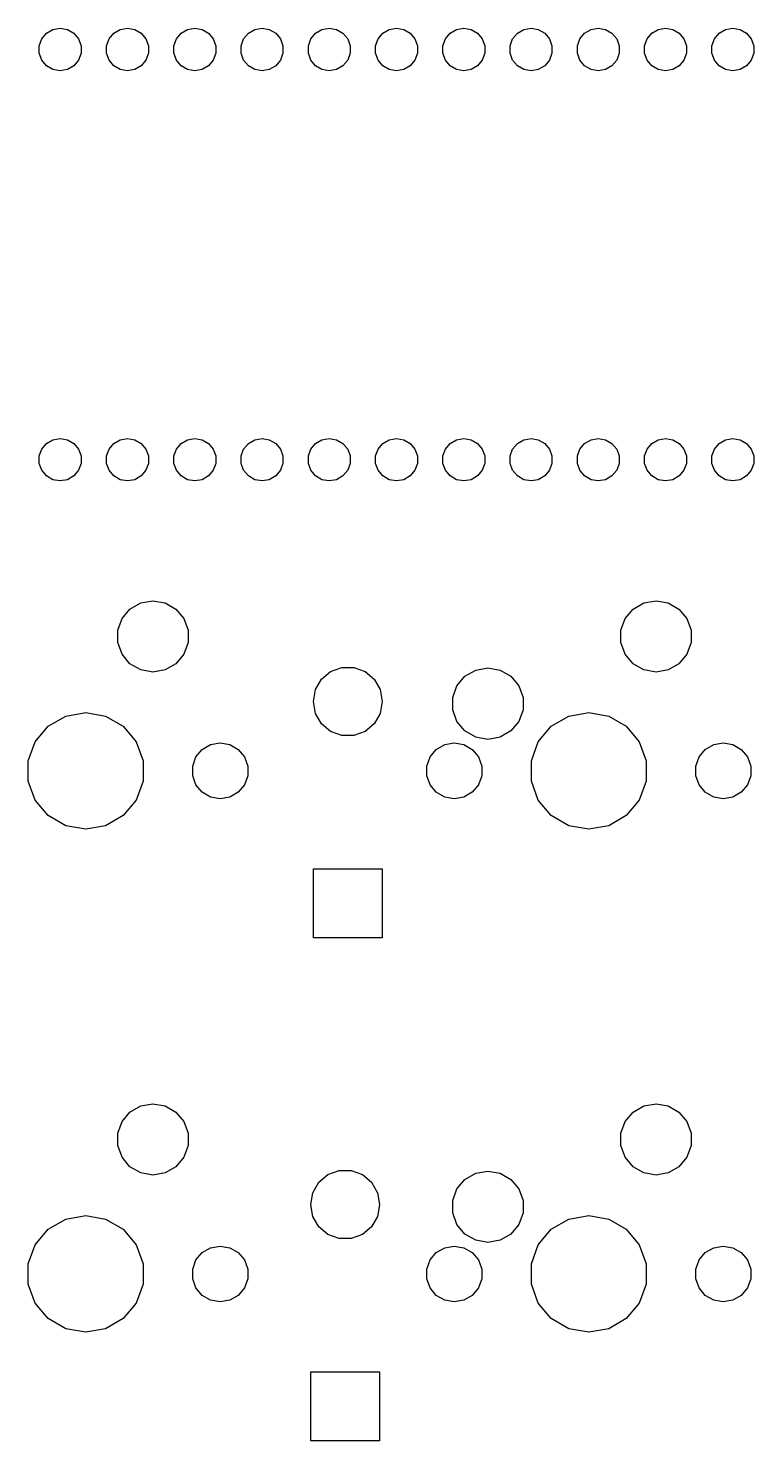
# Model space of a CAD drawing. Extents: x 39 to 151, y -132 to -22.
# Drawn here: x 123.8 to 151.2, y -75.3 to -22 of the extents above; entities that cross this region are included whole.
import ezdxf

# ---------------------------------------------------------------- set-up
doc = ezdxf.new("R2010")
doc.units = 0
doc.header["$MEASUREMENT"] = 0
doc.layers.add('BLACK', color=7, linetype='CONTINUOUS')

msp = doc.modelspace()

# ---------------------------------------------------------------- linework, layer by layer
at = {"layer": 'Black'}
for p, q in [((124.249, -22.6146), (124.345, -22.3525)), ((124.345, -22.3525), (124.524, -22.1388)), ((124.524, -22.1388), (124.765, -21.9994)), ((124.765, -21.9994), (125.04, -21.9509)), ((125.04, -21.9509), (125.315, -21.9994)), ((125.315, -21.9994), (125.556, -22.1388)), ((125.556, -22.1388), (125.735, -22.3525)), ((125.735, -22.3525), (125.831, -22.6146)), ((126.789, -22.6146), (126.885, -22.3525)), ((126.885, -22.3525), (127.064, -22.1388)), ((127.064, -22.1388), (127.305, -21.9994)), ((127.305, -21.9994), (127.58, -21.9509)), ((127.58, -21.9509), (127.855, -21.9994)), ((127.855, -21.9994), (128.096, -22.1388)), ((128.096, -22.1388), (128.275, -22.3525)), ((128.275, -22.3525), (128.371, -22.6146)), ((129.329, -22.6146), (129.425, -22.3525)), ((129.425, -22.3525), (129.604, -22.1388)), ((129.604, -22.1388), (129.845, -21.9994)), ((129.845, -21.9994), (130.12, -21.9509)), ((130.12, -21.9509), (130.395, -21.9994)), ((130.395, -21.9994), (130.636, -22.1388)), ((130.636, -22.1388), (130.815, -22.3525)), ((130.815, -22.3525), (130.911, -22.6146)), ((131.869, -22.6146), (131.965, -22.3525)), ((131.965, -22.3525), (132.144, -22.1388)), ((132.144, -22.1388), (132.385, -21.9994)), ((132.385, -21.9994), (132.66, -21.9509)), ((132.66, -21.9509), (132.935, -21.9994)), ((132.935, -21.9994), (133.176, -22.1388)), ((133.176, -22.1388), (133.355, -22.3525)), ((133.355, -22.3525), (133.451, -22.6146)), ((134.409, -22.6146), (134.505, -22.3525)), ((134.505, -22.3525), (134.684, -22.1388)), ((134.684, -22.1388), (134.925, -21.9994)), ((134.925, -21.9994), (135.2, -21.9509)), ((135.2, -21.9509), (135.475, -21.9994)), ((135.475, -21.9994), (135.716, -22.1388)), ((135.716, -22.1388), (135.895, -22.3525)), ((135.895, -22.3525), (135.991, -22.6146)), ((136.949, -22.6146), (137.045, -22.3525)), ((137.045, -22.3525), (137.224, -22.1388)), ((137.224, -22.1388), (137.465, -21.9994)), ((137.465, -21.9994), (137.74, -21.9509)), ((137.74, -21.9509), (138.015, -21.9994)), ((138.015, -21.9994), (138.256, -22.1388)), ((138.256, -22.1388), (138.435, -22.3525)), ((138.435, -22.3525), (138.531, -22.6146)), ((139.489, -22.6146), (139.585, -22.3525)), ((139.585, -22.3525), (139.764, -22.1388)), ((139.764, -22.1388), (140.005, -21.9994)), ((140.005, -21.9994), (140.28, -21.9509)), ((140.28, -21.9509), (140.555, -21.9994)), ((140.555, -21.9994), (140.796, -22.1388)), ((140.796, -22.1388), (140.975, -22.3525)), ((140.975, -22.3525), (141.071, -22.6146)), ((142.029, -22.6146), (142.125, -22.3525)), ((142.125, -22.3525), (142.304, -22.1388)), ((142.304, -22.1388), (142.545, -21.9994)), ((142.545, -21.9994), (142.82, -21.9509)), ((142.82, -21.9509), (143.095, -21.9994)), ((143.095, -21.9994), (143.336, -22.1388)), ((143.336, -22.1388), (143.515, -22.3525)), ((143.515, -22.3525), (143.611, -22.6146)), ((144.569, -22.6146), (144.665, -22.3525)), ((144.665, -22.3525), (144.844, -22.1388)), ((144.844, -22.1388), (145.085, -21.9994)), ((145.085, -21.9994), (145.36, -21.9509)), ((145.36, -21.9509), (145.635, -21.9994)), ((145.635, -21.9994), (145.876, -22.1388)), ((145.876, -22.1388), (146.055, -22.3525)), ((146.055, -22.3525), (146.151, -22.6146)), ((147.109, -22.6146), (147.205, -22.3525)), ((147.205, -22.3525), (147.384, -22.1388)), ((147.384, -22.1388), (147.625, -21.9994)), ((147.625, -21.9994), (147.9, -21.9509)), ((147.9, -21.9509), (148.175, -21.9994)), ((148.175, -21.9994), (148.416, -22.1388)), ((148.416, -22.1388), (148.595, -22.3525)), ((148.595, -22.3525), (148.691, -22.6146)), ((149.649, -22.6146), (149.745, -22.3525)), ((149.745, -22.3525), (149.924, -22.1388)), ((149.924, -22.1388), (150.165, -21.9994)), ((150.165, -21.9994), (150.44, -21.9509)), ((150.44, -21.9509), (150.715, -21.9994)), ((150.715, -21.9994), (150.956, -22.1388)), ((150.956, -22.1388), (151.135, -22.3525)), ((151.135, -22.3525), (151.231, -22.6146)), ((124.249, -22.8934), (124.249, -22.6146)), ((124.345, -23.1555), (124.249, -22.8934)), ((125.831, -22.8934), (125.735, -23.1555)), ((125.831, -22.6146), (125.831, -22.8934)), ((126.789, -22.8934), (126.789, -22.6146)), ((126.885, -23.1555), (126.789, -22.8934)), ((128.371, -22.8934), (128.275, -23.1555)), ((128.371, -22.6146), (128.371, -22.8934)), ((129.329, -22.8934), (129.329, -22.6146)), ((129.425, -23.1555), (129.329, -22.8934)), ((130.911, -22.8934), (130.815, -23.1555)), ((130.911, -22.6146), (130.911, -22.8934)), ((131.869, -22.8934), (131.869, -22.6146)), ((131.965, -23.1555), (131.869, -22.8934)), ((133.451, -22.8934), (133.355, -23.1555)), ((133.451, -22.6146), (133.451, -22.8934)), ((134.409, -22.8934), (134.409, -22.6146)), ((134.505, -23.1555), (134.409, -22.8934)), ((135.991, -22.8934), (135.895, -23.1555)), ((135.991, -22.6146), (135.991, -22.8934)), ((136.949, -22.8934), (136.949, -22.6146)), ((137.045, -23.1555), (136.949, -22.8934)), ((138.531, -22.8934), (138.435, -23.1555)), ((138.531, -22.6146), (138.531, -22.8934)), ((139.489, -22.8934), (139.489, -22.6146)), ((139.585, -23.1555), (139.489, -22.8934)), ((141.071, -22.8934), (140.975, -23.1555)), ((141.071, -22.6146), (141.071, -22.8934)), ((142.029, -22.8934), (142.029, -22.6146)), ((142.125, -23.1555), (142.029, -22.8934)), ((143.611, -22.8934), (143.515, -23.1555)), ((143.611, -22.6146), (143.611, -22.8934)), ((144.569, -22.8934), (144.569, -22.6146)), ((144.665, -23.1555), (144.569, -22.8934)), ((146.151, -22.8934), (146.055, -23.1555)), ((146.151, -22.6146), (146.151, -22.8934)), ((147.109, -22.8934), (147.109, -22.6146)), ((147.205, -23.1555), (147.109, -22.8934)), ((148.691, -22.8934), (148.595, -23.1555)), ((148.691, -22.6146), (148.691, -22.8934)), ((149.649, -22.8934), (149.649, -22.6146)), ((149.745, -23.1555), (149.649, -22.8934)), ((151.231, -22.8934), (151.135, -23.1555)), ((151.231, -22.6146), (151.231, -22.8934)), ((124.524, -23.3692), (124.345, -23.1555)), ((124.765, -23.5086), (124.524, -23.3692)), ((125.556, -23.3692), (125.315, -23.5086)), ((125.735, -23.1555), (125.556, -23.3692)), ((127.064, -23.3692), (126.885, -23.1555)), ((127.305, -23.5086), (127.064, -23.3692)), ((128.096, -23.3692), (127.855, -23.5086)), ((128.275, -23.1555), (128.096, -23.3692)), ((129.604, -23.3692), (129.425, -23.1555)), ((129.845, -23.5086), (129.604, -23.3692)), ((130.636, -23.3692), (130.395, -23.5086)), ((130.815, -23.1555), (130.636, -23.3692)), ((132.144, -23.3692), (131.965, -23.1555)), ((132.385, -23.5086), (132.144, -23.3692)), ((133.176, -23.3692), (132.935, -23.5086)), ((133.355, -23.1555), (133.176, -23.3692)), ((134.684, -23.3692), (134.505, -23.1555)), ((134.925, -23.5086), (134.684, -23.3692)), ((135.716, -23.3692), (135.475, -23.5086)), ((135.895, -23.1555), (135.716, -23.3692)), ((137.224, -23.3692), (137.045, -23.1555)), ((137.465, -23.5086), (137.224, -23.3692)), ((138.256, -23.3692), (138.015, -23.5086)), ((138.435, -23.1555), (138.256, -23.3692)), ((139.764, -23.3692), (139.585, -23.1555)), ((140.005, -23.5086), (139.764, -23.3692)), ((140.796, -23.3692), (140.555, -23.5086)), ((140.975, -23.1555), (140.796, -23.3692)), ((142.304, -23.3692), (142.125, -23.1555)), ((142.545, -23.5086), (142.304, -23.3692)), ((143.336, -23.3692), (143.095, -23.5086)), ((143.515, -23.1555), (143.336, -23.3692)), ((144.844, -23.3692), (144.665, -23.1555)), ((145.085, -23.5086), (144.844, -23.3692)), ((145.876, -23.3692), (145.635, -23.5086)), ((146.055, -23.1555), (145.876, -23.3692)), ((147.384, -23.3692), (147.205, -23.1555)), ((147.625, -23.5086), (147.384, -23.3692)), ((148.416, -23.3692), (148.175, -23.5086)), ((148.595, -23.1555), (148.416, -23.3692)), ((149.924, -23.3692), (149.745, -23.1555)), ((150.165, -23.5086), (149.924, -23.3692)), ((150.956, -23.3692), (150.715, -23.5086)), ((151.135, -23.1555), (150.956, -23.3692)), ((125.04, -23.5571), (124.765, -23.5086)), ((125.315, -23.5086), (125.04, -23.5571)), ((127.58, -23.5571), (127.305, -23.5086)), ((127.855, -23.5086), (127.58, -23.5571)), ((130.12, -23.5571), (129.845, -23.5086)), ((130.395, -23.5086), (130.12, -23.5571)), ((132.66, -23.5571), (132.385, -23.5086)), ((132.935, -23.5086), (132.66, -23.5571)), ((135.2, -23.5571), (134.925, -23.5086)), ((135.475, -23.5086), (135.2, -23.5571)), ((137.74, -23.5571), (137.465, -23.5086)), ((138.015, -23.5086), (137.74, -23.5571)), ((140.28, -23.5571), (140.005, -23.5086)), ((140.555, -23.5086), (140.28, -23.5571)), ((142.82, -23.5571), (142.545, -23.5086)), ((143.095, -23.5086), (142.82, -23.5571)), ((145.36, -23.5571), (145.085, -23.5086)), ((145.635, -23.5086), (145.36, -23.5571)), ((147.9, -23.5571), (147.625, -23.5086)), ((148.175, -23.5086), (147.9, -23.5571)), ((150.44, -23.5571), (150.165, -23.5086)), ((150.715, -23.5086), (150.44, -23.5571)), ((124.249, -38.1066), (124.345, -37.8445)), ((124.345, -37.8445), (124.524, -37.6308)), ((124.524, -37.6308), (124.765, -37.4914)), ((124.765, -37.4914), (125.04, -37.4429)), ((125.04, -37.4429), (125.315, -37.4914)), ((125.315, -37.4914), (125.556, -37.6308)), ((125.556, -37.6308), (125.735, -37.8445)), ((125.735, -37.8445), (125.831, -38.1066)), ((126.789, -38.1066), (126.885, -37.8445)), ((126.885, -37.8445), (127.064, -37.6308)), ((127.064, -37.6308), (127.305, -37.4914)), ((127.305, -37.4914), (127.58, -37.4429)), ((127.58, -37.4429), (127.855, -37.4914)), ((127.855, -37.4914), (128.096, -37.6308)), ((128.096, -37.6308), (128.275, -37.8445)), ((128.275, -37.8445), (128.371, -38.1066)), ((129.329, -38.1066), (129.425, -37.8445)), ((129.425, -37.8445), (129.604, -37.6308)), ((129.604, -37.6308), (129.845, -37.4914)), ((129.845, -37.4914), (130.12, -37.4429)), ((130.12, -37.4429), (130.395, -37.4914)), ((130.395, -37.4914), (130.636, -37.6308)), ((130.636, -37.6308), (130.815, -37.8445)), ((130.815, -37.8445), (130.911, -38.1066)), ((131.869, -38.1066), (131.965, -37.8445)), ((131.965, -37.8445), (132.144, -37.6308)), ((132.144, -37.6308), (132.385, -37.4914)), ((132.385, -37.4914), (132.66, -37.4429)), ((132.66, -37.4429), (132.935, -37.4914)), ((132.935, -37.4914), (133.176, -37.6308)), ((133.176, -37.6308), (133.355, -37.8445)), ((133.355, -37.8445), (133.451, -38.1066)), ((134.409, -38.1066), (134.505, -37.8445)), ((134.505, -37.8445), (134.684, -37.6308)), ((134.684, -37.6308), (134.925, -37.4914)), ((134.925, -37.4914), (135.2, -37.4429)), ((135.2, -37.4429), (135.475, -37.4914)), ((135.475, -37.4914), (135.716, -37.6308)), ((135.716, -37.6308), (135.895, -37.8445)), ((135.895, -37.8445), (135.991, -38.1066)), ((136.949, -38.1066), (137.045, -37.8445)), ((137.045, -37.8445), (137.224, -37.6308)), ((137.224, -37.6308), (137.465, -37.4914)), ((137.465, -37.4914), (137.74, -37.4429)), ((137.74, -37.4429), (138.015, -37.4914)), ((138.015, -37.4914), (138.256, -37.6308)), ((138.256, -37.6308), (138.435, -37.8445)), ((138.435, -37.8445), (138.531, -38.1066)), ((139.489, -38.1066), (139.585, -37.8445)), ((139.585, -37.8445), (139.764, -37.6308)), ((139.764, -37.6308), (140.005, -37.4914)), ((140.005, -37.4914), (140.28, -37.4429)), ((140.28, -37.4429), (140.555, -37.4914)), ((140.555, -37.4914), (140.796, -37.6308)), ((140.796, -37.6308), (140.975, -37.8445)), ((140.975, -37.8445), (141.071, -38.1066)), ((142.029, -38.1066), (142.125, -37.8445)), ((142.125, -37.8445), (142.304, -37.6308)), ((142.304, -37.6308), (142.545, -37.4914)), ((142.545, -37.4914), (142.82, -37.4429)), ((142.82, -37.4429), (143.095, -37.4914)), ((143.095, -37.4914), (143.336, -37.6308)), ((143.336, -37.6308), (143.515, -37.8445)), ((143.515, -37.8445), (143.611, -38.1066)), ((144.569, -38.1066), (144.665, -37.8445)), ((144.665, -37.8445), (144.844, -37.6308)), ((144.844, -37.6308), (145.085, -37.4914)), ((145.085, -37.4914), (145.36, -37.4429)), ((145.36, -37.4429), (145.635, -37.4914)), ((145.635, -37.4914), (145.876, -37.6308)), ((145.876, -37.6308), (146.055, -37.8445)), ((146.055, -37.8445), (146.151, -38.1066)), ((147.109, -38.1066), (147.205, -37.8445)), ((147.205, -37.8445), (147.384, -37.6308)), ((147.384, -37.6308), (147.625, -37.4914)), ((147.625, -37.4914), (147.9, -37.4429)), ((147.9, -37.4429), (148.175, -37.4914)), ((148.175, -37.4914), (148.416, -37.6308)), ((148.416, -37.6308), (148.595, -37.8445)), ((148.595, -37.8445), (148.691, -38.1066)), ((149.649, -38.1066), (149.745, -37.8445)), ((149.745, -37.8445), (149.924, -37.6308)), ((149.924, -37.6308), (150.165, -37.4914)), ((150.165, -37.4914), (150.44, -37.4429)), ((150.44, -37.4429), (150.715, -37.4914)), ((150.715, -37.4914), (150.956, -37.6308)), ((150.956, -37.6308), (151.135, -37.8445)), ((151.135, -37.8445), (151.231, -38.1066)), ((124.249, -38.3854), (124.249, -38.1066)), ((124.345, -38.6475), (124.249, -38.3854)), ((125.831, -38.3854), (125.735, -38.6475)), ((125.831, -38.1066), (125.831, -38.3854)), ((126.789, -38.3854), (126.789, -38.1066)), ((126.885, -38.6475), (126.789, -38.3854)), ((128.371, -38.3854), (128.275, -38.6475)), ((128.371, -38.1066), (128.371, -38.3854)), ((129.329, -38.3854), (129.329, -38.1066)), ((129.425, -38.6475), (129.329, -38.3854)), ((130.911, -38.3854), (130.815, -38.6475)), ((130.911, -38.1066), (130.911, -38.3854)), ((131.869, -38.3854), (131.869, -38.1066)), ((131.965, -38.6475), (131.869, -38.3854)), ((133.451, -38.3854), (133.355, -38.6475)), ((133.451, -38.1066), (133.451, -38.3854)), ((134.409, -38.3854), (134.409, -38.1066)), ((134.505, -38.6475), (134.409, -38.3854)), ((135.991, -38.3854), (135.895, -38.6475)), ((135.991, -38.1066), (135.991, -38.3854)), ((136.949, -38.3854), (136.949, -38.1066)), ((137.045, -38.6475), (136.949, -38.3854)), ((138.531, -38.3854), (138.435, -38.6475)), ((138.531, -38.1066), (138.531, -38.3854)), ((139.489, -38.3854), (139.489, -38.1066)), ((139.585, -38.6475), (139.489, -38.3854)), ((141.071, -38.3854), (140.975, -38.6475)), ((141.071, -38.1066), (141.071, -38.3854)), ((142.029, -38.3854), (142.029, -38.1066)), ((142.125, -38.6475), (142.029, -38.3854)), ((143.611, -38.3854), (143.515, -38.6475)), ((143.611, -38.1066), (143.611, -38.3854)), ((144.569, -38.3854), (144.569, -38.1066)), ((144.665, -38.6475), (144.569, -38.3854)), ((146.151, -38.3854), (146.055, -38.6475)), ((146.151, -38.1066), (146.151, -38.3854)), ((147.109, -38.3854), (147.109, -38.1066)), ((147.205, -38.6475), (147.109, -38.3854)), ((148.691, -38.3854), (148.595, -38.6475)), ((148.691, -38.1066), (148.691, -38.3854)), ((149.649, -38.3854), (149.649, -38.1066)), ((149.745, -38.6475), (149.649, -38.3854)), ((151.231, -38.3854), (151.135, -38.6475)), ((151.231, -38.1066), (151.231, -38.3854)), ((124.524, -38.8612), (124.345, -38.6475)), ((124.765, -39.0006), (124.524, -38.8612)), ((125.556, -38.8612), (125.315, -39.0006)), ((125.735, -38.6475), (125.556, -38.8612)), ((127.064, -38.8612), (126.885, -38.6475)), ((127.305, -39.0006), (127.064, -38.8612)), ((128.096, -38.8612), (127.855, -39.0006)), ((128.275, -38.6475), (128.096, -38.8612)), ((129.604, -38.8612), (129.425, -38.6475)), ((129.845, -39.0006), (129.604, -38.8612)), ((130.636, -38.8612), (130.395, -39.0006)), ((130.815, -38.6475), (130.636, -38.8612)), ((132.144, -38.8612), (131.965, -38.6475)), ((132.385, -39.0006), (132.144, -38.8612)), ((133.176, -38.8612), (132.935, -39.0006)), ((133.355, -38.6475), (133.176, -38.8612)), ((134.684, -38.8612), (134.505, -38.6475)), ((134.925, -39.0006), (134.684, -38.8612)), ((135.716, -38.8612), (135.475, -39.0006)), ((135.895, -38.6475), (135.716, -38.8612)), ((137.224, -38.8612), (137.045, -38.6475)), ((137.465, -39.0006), (137.224, -38.8612)), ((138.256, -38.8612), (138.015, -39.0006)), ((138.435, -38.6475), (138.256, -38.8612)), ((139.764, -38.8612), (139.585, -38.6475)), ((140.005, -39.0006), (139.764, -38.8612)), ((140.796, -38.8612), (140.555, -39.0006)), ((140.975, -38.6475), (140.796, -38.8612)), ((142.304, -38.8612), (142.125, -38.6475)), ((142.545, -39.0006), (142.304, -38.8612)), ((143.336, -38.8612), (143.095, -39.0006)), ((143.515, -38.6475), (143.336, -38.8612)), ((144.844, -38.8612), (144.665, -38.6475)), ((145.085, -39.0006), (144.844, -38.8612)), ((145.876, -38.8612), (145.635, -39.0006)), ((146.055, -38.6475), (145.876, -38.8612)), ((147.384, -38.8612), (147.205, -38.6475)), ((147.625, -39.0006), (147.384, -38.8612)), ((148.416, -38.8612), (148.175, -39.0006)), ((148.595, -38.6475), (148.416, -38.8612)), ((149.924, -38.8612), (149.745, -38.6475)), ((150.165, -39.0006), (149.924, -38.8612)), ((150.956, -38.8612), (150.715, -39.0006)), ((151.135, -38.6475), (150.956, -38.8612)), ((125.04, -39.0491), (124.765, -39.0006)), ((125.315, -39.0006), (125.04, -39.0491)), ((127.58, -39.0491), (127.305, -39.0006)), ((127.855, -39.0006), (127.58, -39.0491)), ((130.12, -39.0491), (129.845, -39.0006)), ((130.395, -39.0006), (130.12, -39.0491)), ((132.66, -39.0491), (132.385, -39.0006)), ((132.935, -39.0006), (132.66, -39.0491)), ((135.2, -39.0491), (134.925, -39.0006)), ((135.475, -39.0006), (135.2, -39.0491)), ((137.74, -39.0491), (137.465, -39.0006)), ((138.015, -39.0006), (137.74, -39.0491)), ((140.28, -39.0491), (140.005, -39.0006)), ((140.555, -39.0006), (140.28, -39.0491)), ((142.82, -39.0491), (142.545, -39.0006)), ((143.095, -39.0006), (142.82, -39.0491)), ((145.36, -39.0491), (145.085, -39.0006)), ((145.635, -39.0006), (145.36, -39.0491)), ((147.9, -39.0491), (147.625, -39.0006)), ((148.175, -39.0006), (147.9, -39.0491)), ((150.44, -39.0491), (150.165, -39.0006)), ((150.715, -39.0006), (150.44, -39.0491)), ((127.673, -43.8873), (128.079, -43.6532)), ((128.079, -43.6532), (128.54, -43.5719)), ((128.54, -43.5719), (129.001, -43.6532)), ((129.001, -43.6532), (129.407, -43.8873)), ((146.673, -43.8873), (147.079, -43.6532)), ((147.079, -43.6532), (147.54, -43.5719)), ((147.54, -43.5719), (148.001, -43.6532)), ((148.001, -43.6532), (148.407, -43.8873)), ((127.212, -44.6859), (127.372, -44.2459)), ((127.372, -44.2459), (127.673, -43.8873)), ((129.407, -43.8873), (129.708, -44.2459)), ((129.708, -44.2459), (129.868, -44.6859)), ((146.212, -44.6859), (146.372, -44.2459)), ((146.372, -44.2459), (146.673, -43.8873)), ((148.407, -43.8873), (148.708, -44.2459)), ((148.708, -44.2459), (148.868, -44.6859)), ((127.212, -45.1541), (127.212, -44.6859)), ((129.868, -44.6859), (129.868, -45.1541)), ((146.212, -45.1541), (146.212, -44.6859)), ((148.868, -44.6859), (148.868, -45.1541)), ((127.372, -45.5941), (127.212, -45.1541)), ((129.868, -45.1541), (129.708, -45.5941)), ((146.372, -45.5941), (146.212, -45.1541)), ((148.868, -45.1541), (148.708, -45.5941)), ((127.673, -45.9527), (127.372, -45.5941)), ((129.708, -45.5941), (129.407, -45.9527)), ((146.673, -45.9527), (146.372, -45.5941)), ((148.708, -45.5941), (148.407, -45.9527)), ((128.079, -46.1868), (127.673, -45.9527)), ((128.54, -46.2681), (128.079, -46.1868)), ((129.001, -46.1868), (128.54, -46.2681)), ((129.407, -45.9527), (129.001, -46.1868)), ((134.904, -46.5394), (135.25, -46.2492)), ((135.25, -46.2492), (135.674, -46.0948)), ((135.674, -46.0948), (136.126, -46.0948)), ((136.126, -46.0948), (136.55, -46.2492)), ((136.55, -46.2492), (136.896, -46.5394)), ((140.323, -46.4273), (140.729, -46.1932)), ((140.729, -46.1932), (141.19, -46.1119)), ((141.19, -46.1119), (141.651, -46.1932)), ((141.651, -46.1932), (142.057, -46.4273)), ((147.079, -46.1868), (146.673, -45.9527)), ((147.54, -46.2681), (147.079, -46.1868)), ((148.001, -46.1868), (147.54, -46.2681)), ((148.407, -45.9527), (148.001, -46.1868)), ((134.6, -47.375), (134.678, -46.9304)), ((134.678, -46.9304), (134.904, -46.5394)), ((136.896, -46.5394), (137.122, -46.9304)), ((137.122, -46.9304), (137.2, -47.375)), ((139.862, -47.2259), (140.022, -46.7859)), ((140.022, -46.7859), (140.323, -46.4273)), ((142.057, -46.4273), (142.358, -46.7859)), ((142.358, -46.7859), (142.518, -47.2259)), ((134.6, -47.385), (134.6, -47.375)), ((134.678, -47.8296), (134.6, -47.385)), ((137.2, -47.385), (137.122, -47.8296)), ((137.2, -47.375), (137.2, -47.385)), ((139.862, -47.6941), (139.862, -47.2259)), ((142.518, -47.2259), (142.518, -47.6941)), ((124.584, -48.313), (125.247, -47.9305)), ((125.247, -47.9305), (126, -47.7977)), ((126, -47.7977), (126.753, -47.9305)), ((126.753, -47.9305), (127.416, -48.313)), ((134.904, -48.2206), (134.678, -47.8296)), ((137.122, -47.8296), (136.896, -48.2206)), ((140.022, -48.1341), (139.862, -47.6941)), ((142.518, -47.6941), (142.358, -48.1341)), ((143.584, -48.313), (144.247, -47.9305)), ((144.247, -47.9305), (145, -47.7977)), ((145, -47.7977), (145.753, -47.9305)), ((145.753, -47.9305), (146.416, -48.313)), ((124.093, -48.8989), (124.584, -48.313)), ((127.416, -48.313), (127.907, -48.8989)), ((135.25, -48.5108), (134.904, -48.2206)), ((135.674, -48.6652), (135.25, -48.5108)), ((136.55, -48.5108), (136.126, -48.6652)), ((136.896, -48.2206), (136.55, -48.5108)), ((140.323, -48.4927), (140.022, -48.1341)), ((140.729, -48.7268), (140.323, -48.4927)), ((142.057, -48.4927), (141.651, -48.7268)), ((142.358, -48.1341), (142.057, -48.4927)), ((143.093, -48.8989), (143.584, -48.313)), ((146.416, -48.313), (146.907, -48.8989)), ((123.831, -49.6176), (124.093, -48.8989)), ((127.907, -48.8989), (128.169, -49.6176)), ((130.402, -49.1919), (130.719, -49.0087)), ((130.719, -49.0087), (131.08, -48.9451)), ((131.08, -48.9451), (131.441, -49.0087)), ((131.441, -49.0087), (131.758, -49.1919)), ((136.126, -48.6652), (135.674, -48.6652)), ((139.242, -49.1919), (139.559, -49.0087)), ((139.559, -49.0087), (139.92, -48.9451)), ((139.92, -48.9451), (140.281, -49.0087)), ((140.281, -49.0087), (140.598, -49.1919)), ((141.19, -48.8081), (140.729, -48.7268)), ((141.651, -48.7268), (141.19, -48.8081)), ((142.831, -49.6176), (143.093, -48.8989)), ((146.907, -48.8989), (147.169, -49.6176)), ((149.402, -49.1919), (149.719, -49.0087)), ((149.719, -49.0087), (150.08, -48.9451)), ((150.08, -48.9451), (150.441, -49.0087)), ((150.441, -49.0087), (150.758, -49.1919)), ((130.041, -49.8168), (130.166, -49.4725)), ((130.166, -49.4725), (130.402, -49.1919)), ((131.758, -49.1919), (131.994, -49.4725)), ((131.994, -49.4725), (132.119, -49.8168)), ((138.881, -49.8168), (139.006, -49.4725)), ((139.006, -49.4725), (139.242, -49.1919)), ((140.598, -49.1919), (140.834, -49.4725)), ((140.834, -49.4725), (140.959, -49.8168)), ((149.041, -49.8168), (149.166, -49.4725)), ((149.166, -49.4725), (149.402, -49.1919)), ((150.758, -49.1919), (150.994, -49.4725)), ((150.994, -49.4725), (151.119, -49.8168)), ((123.831, -50.3824), (123.831, -49.6176)), ((128.169, -49.6176), (128.169, -50.3824)), ((130.041, -50.1832), (130.041, -49.8168)), ((132.119, -49.8168), (132.119, -50.1832)), ((138.881, -50.1832), (138.881, -49.8168)), ((140.959, -49.8168), (140.959, -50.1832)), ((142.831, -50.3824), (142.831, -49.6176)), ((147.169, -49.6176), (147.169, -50.3824)), ((149.041, -50.1832), (149.041, -49.8168)), ((151.119, -49.8168), (151.119, -50.1832)), ((124.093, -51.1011), (123.831, -50.3824)), ((128.169, -50.3824), (127.907, -51.1011)), ((130.166, -50.5275), (130.041, -50.1832)), ((130.402, -50.8081), (130.166, -50.5275)), ((131.994, -50.5275), (131.758, -50.8081)), ((132.119, -50.1832), (131.994, -50.5275)), ((139.006, -50.5275), (138.881, -50.1832)), ((139.242, -50.8081), (139.006, -50.5275)), ((140.834, -50.5275), (140.598, -50.8081)), ((140.959, -50.1832), (140.834, -50.5275)), ((143.093, -51.1011), (142.831, -50.3824)), ((147.169, -50.3824), (146.907, -51.1011)), ((149.166, -50.5275), (149.041, -50.1832)), ((149.402, -50.8081), (149.166, -50.5275)), ((150.994, -50.5275), (150.758, -50.8081)), ((151.119, -50.1832), (150.994, -50.5275)), ((124.584, -51.687), (124.093, -51.1011)), ((127.907, -51.1011), (127.416, -51.687)), ((130.719, -50.9913), (130.402, -50.8081)), ((131.08, -51.0549), (130.719, -50.9913)), ((131.441, -50.9913), (131.08, -51.0549)), ((131.758, -50.8081), (131.441, -50.9913)), ((139.559, -50.9913), (139.242, -50.8081)), ((139.92, -51.0549), (139.559, -50.9913)), ((140.281, -50.9913), (139.92, -51.0549)), ((140.598, -50.8081), (140.281, -50.9913)), ((143.584, -51.687), (143.093, -51.1011)), ((146.907, -51.1011), (146.416, -51.687)), ((149.719, -50.9913), (149.402, -50.8081)), ((150.08, -51.0549), (149.719, -50.9913)), ((150.441, -50.9913), (150.08, -51.0549)), ((150.758, -50.8081), (150.441, -50.9913)), ((125.247, -52.0695), (124.584, -51.687)), ((127.416, -51.687), (126.753, -52.0695)), ((144.247, -52.0695), (143.584, -51.687)), ((146.416, -51.687), (145.753, -52.0695)), ((126, -52.2023), (125.247, -52.0695)), ((126.753, -52.0695), (126, -52.2023)), ((145, -52.2023), (144.247, -52.0695)), ((145.753, -52.0695), (145, -52.2023)), ((134.6, -56.3), (134.6, -53.7)), ((134.6, -53.7), (137.2, -53.7)), ((137.2, -53.7), (137.2, -56.3)), ((137.2, -56.3), (134.6, -56.3)), ((127.372, -63.2459), (127.673, -62.8873)), ((127.673, -62.8873), (128.079, -62.6532)), ((128.079, -62.6532), (128.54, -62.5719)), ((128.54, -62.5719), (129.001, -62.6532)), ((129.001, -62.6532), (129.407, -62.8873)), ((129.407, -62.8873), (129.708, -63.2459)), ((146.372, -63.2459), (146.673, -62.8873)), ((146.673, -62.8873), (147.079, -62.6532)), ((147.079, -62.6532), (147.54, -62.5719)), ((147.54, -62.5719), (148.001, -62.6532)), ((148.001, -62.6532), (148.407, -62.8873)), ((148.407, -62.8873), (148.708, -63.2459)), ((127.212, -63.6859), (127.372, -63.2459)), ((129.708, -63.2459), (129.868, -63.6859)), ((146.212, -63.6859), (146.372, -63.2459)), ((148.708, -63.2459), (148.868, -63.6859)), ((127.212, -64.1541), (127.212, -63.6859)), ((129.868, -63.6859), (129.868, -64.1541)), ((146.212, -64.1541), (146.212, -63.6859)), ((148.868, -63.6859), (148.868, -64.1541)), ((127.372, -64.5941), (127.212, -64.1541)), ((129.868, -64.1541), (129.708, -64.5941)), ((146.372, -64.5941), (146.212, -64.1541)), ((148.868, -64.1541), (148.708, -64.5941)), ((127.673, -64.9527), (127.372, -64.5941)), ((128.079, -65.1868), (127.673, -64.9527)), ((129.407, -64.9527), (129.001, -65.1868)), ((129.708, -64.5941), (129.407, -64.9527)), ((146.673, -64.9527), (146.372, -64.5941)), ((147.079, -65.1868), (146.673, -64.9527)), ((148.407, -64.9527), (148.001, -65.1868)), ((148.708, -64.5941), (148.407, -64.9527)), ((128.54, -65.2681), (128.079, -65.1868)), ((129.001, -65.1868), (128.54, -65.2681)), ((134.578, -65.9304), (134.804, -65.5394)), ((134.804, -65.5394), (135.15, -65.2492)), ((135.15, -65.2492), (135.574, -65.0948)), ((135.574, -65.0948), (136.026, -65.0948)), ((136.026, -65.0948), (136.45, -65.2492)), ((136.45, -65.2492), (136.796, -65.5394)), ((136.796, -65.5394), (137.022, -65.9304)), ((140.022, -65.7859), (140.323, -65.4273)), ((140.323, -65.4273), (140.729, -65.1932)), ((140.729, -65.1932), (141.19, -65.1119)), ((141.19, -65.1119), (141.651, -65.1932)), ((141.651, -65.1932), (142.057, -65.4273)), ((142.057, -65.4273), (142.358, -65.7859)), ((147.54, -65.2681), (147.079, -65.1868)), ((148.001, -65.1868), (147.54, -65.2681)), ((134.5, -66.375), (134.578, -65.9304)), ((137.022, -65.9304), (137.1, -66.375)), ((139.862, -66.2259), (140.022, -65.7859)), ((142.358, -65.7859), (142.518, -66.2259)), ((134.5, -66.385), (134.5, -66.375)), ((134.578, -66.8296), (134.5, -66.385)), ((137.1, -66.385), (137.022, -66.8296)), ((137.1, -66.375), (137.1, -66.385)), ((139.862, -66.6941), (139.862, -66.2259)), ((142.518, -66.2259), (142.518, -66.6941)), ((124.584, -67.313), (125.247, -66.9305)), ((125.247, -66.9305), (126, -66.7977)), ((126, -66.7977), (126.753, -66.9305)), ((126.753, -66.9305), (127.416, -67.313)), ((134.804, -67.2206), (134.578, -66.8296)), ((137.022, -66.8296), (136.796, -67.2206)), ((140.022, -67.1341), (139.862, -66.6941)), ((140.323, -67.4927), (140.022, -67.1341)), ((142.358, -67.1341), (142.057, -67.4927)), ((142.518, -66.6941), (142.358, -67.1341)), ((143.584, -67.313), (144.247, -66.9305)), ((144.247, -66.9305), (145, -66.7977)), ((145, -66.7977), (145.753, -66.9305)), ((145.753, -66.9305), (146.416, -67.313)), ((124.093, -67.8989), (124.584, -67.313)), ((127.416, -67.313), (127.907, -67.8989)), ((135.15, -67.5108), (134.804, -67.2206)), ((135.574, -67.6652), (135.15, -67.5108)), ((136.026, -67.6652), (135.574, -67.6652)), ((136.45, -67.5108), (136.026, -67.6652)), ((136.796, -67.2206), (136.45, -67.5108)), ((140.729, -67.7268), (140.323, -67.4927)), ((141.19, -67.8081), (140.729, -67.7268)), ((141.651, -67.7268), (141.19, -67.8081)), ((142.057, -67.4927), (141.651, -67.7268)), ((143.093, -67.8989), (143.584, -67.313)), ((146.416, -67.313), (146.907, -67.8989)), ((123.831, -68.6176), (124.093, -67.8989)), ((127.907, -67.8989), (128.169, -68.6176)), ((130.166, -68.4725), (130.402, -68.1919)), ((130.402, -68.1919), (130.719, -68.0087)), ((130.719, -68.0087), (131.08, -67.9451)), ((131.08, -67.9451), (131.441, -68.0087)), ((131.441, -68.0087), (131.758, -68.1919)), ((131.758, -68.1919), (131.994, -68.4725)), ((139.006, -68.4725), (139.242, -68.1919)), ((139.242, -68.1919), (139.559, -68.0087)), ((139.559, -68.0087), (139.92, -67.9451)), ((139.92, -67.9451), (140.281, -68.0087)), ((140.281, -68.0087), (140.598, -68.1919)), ((140.598, -68.1919), (140.834, -68.4725)), ((142.831, -68.6176), (143.093, -67.8989)), ((146.907, -67.8989), (147.169, -68.6176)), ((149.166, -68.4725), (149.402, -68.1919)), ((149.402, -68.1919), (149.719, -68.0087)), ((149.719, -68.0087), (150.08, -67.9451)), ((150.08, -67.9451), (150.441, -68.0087)), ((150.441, -68.0087), (150.758, -68.1919)), ((150.758, -68.1919), (150.994, -68.4725)), ((123.831, -69.3824), (123.831, -68.6176)), ((128.169, -68.6176), (128.169, -69.3824)), ((130.041, -68.8168), (130.166, -68.4725)), ((130.041, -69.1832), (130.041, -68.8168)), ((131.994, -68.4725), (132.119, -68.8168)), ((132.119, -68.8168), (132.119, -69.1832)), ((138.881, -68.8168), (139.006, -68.4725)), ((138.881, -69.1832), (138.881, -68.8168)), ((140.834, -68.4725), (140.959, -68.8168)), ((140.959, -68.8168), (140.959, -69.1832)), ((142.831, -69.3824), (142.831, -68.6176)), ((147.169, -68.6176), (147.169, -69.3824)), ((149.041, -68.8168), (149.166, -68.4725)), ((149.041, -69.1832), (149.041, -68.8168)), ((150.994, -68.4725), (151.119, -68.8168)), ((151.119, -68.8168), (151.119, -69.1832)), ((130.166, -69.5275), (130.041, -69.1832)), ((132.119, -69.1832), (131.994, -69.5275)), ((139.006, -69.5275), (138.881, -69.1832)), ((140.959, -69.1832), (140.834, -69.5275)), ((149.166, -69.5275), (149.041, -69.1832)), ((151.119, -69.1832), (150.994, -69.5275)), ((124.093, -70.1011), (123.831, -69.3824)), ((128.169, -69.3824), (127.907, -70.1011)), ((130.402, -69.8081), (130.166, -69.5275)), ((130.719, -69.9913), (130.402, -69.8081)), ((131.758, -69.8081), (131.441, -69.9913)), ((131.994, -69.5275), (131.758, -69.8081)), ((139.242, -69.8081), (139.006, -69.5275)), ((139.559, -69.9913), (139.242, -69.8081)), ((140.598, -69.8081), (140.281, -69.9913)), ((140.834, -69.5275), (140.598, -69.8081)), ((143.093, -70.1011), (142.831, -69.3824)), ((147.169, -69.3824), (146.907, -70.1011)), ((149.402, -69.8081), (149.166, -69.5275)), ((149.719, -69.9913), (149.402, -69.8081)), ((150.758, -69.8081), (150.441, -69.9913)), ((150.994, -69.5275), (150.758, -69.8081)), ((124.584, -70.687), (124.093, -70.1011)), ((127.907, -70.1011), (127.416, -70.687)), ((131.08, -70.0549), (130.719, -69.9913)), ((131.441, -69.9913), (131.08, -70.0549)), ((139.92, -70.0549), (139.559, -69.9913)), ((140.281, -69.9913), (139.92, -70.0549)), ((143.584, -70.687), (143.093, -70.1011)), ((146.907, -70.1011), (146.416, -70.687)), ((150.08, -70.0549), (149.719, -69.9913)), ((150.441, -69.9913), (150.08, -70.0549)), ((125.247, -71.0695), (124.584, -70.687)), ((127.416, -70.687), (126.753, -71.0695)), ((144.247, -71.0695), (143.584, -70.687)), ((146.416, -70.687), (145.753, -71.0695)), ((126, -71.2023), (125.247, -71.0695)), ((126.753, -71.0695), (126, -71.2023)), ((145, -71.2023), (144.247, -71.0695)), ((145.753, -71.0695), (145, -71.2023)), ((134.5, -75.3), (134.5, -72.7)), ((134.5, -72.7), (137.1, -72.7)), ((137.1, -72.7), (137.1, -75.3)), ((137.1, -75.3), (134.5, -75.3))]:
    msp.add_line(p, q, dxfattribs=at)

doc.saveas('drawing.dxf')
